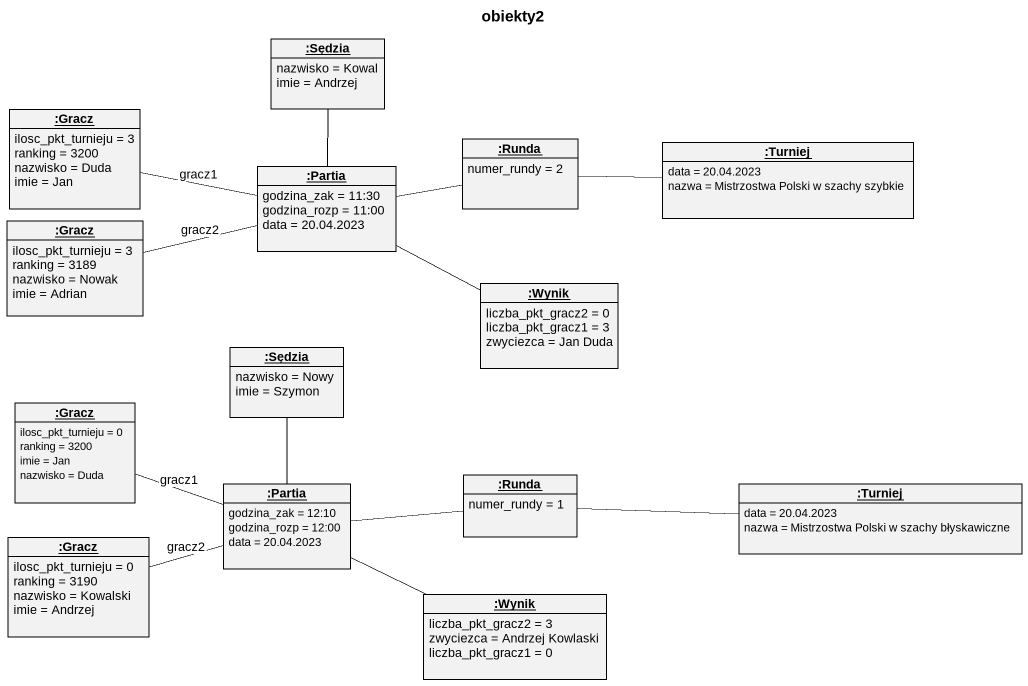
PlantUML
@startuml
title obiekty2
hide circle
hide empty members
object ":Sędzia" as Sędzia {
  nazwisko = Kowal
  imie = Andrzej
}
object ":Gracz" as Gracz {
  ilosc_pkt_turnieju = 3
  ranking = 3200
  nazwisko = Duda
  imie = Jan
}
object ":Partia" as Partia {
  godzina_zak = 11:30
  godzina_rozp = 11:00
  data = 20.04.2023
}
object ":Runda" as Runda {
  numer_rundy = 2
}
object ":Turniej" as Turniej {
  data = 20.04.2023
  nazwa = Mistrzostwa Polski w szachy szybkie
}
object ":Gracz" as Gracz_2 {
  ilosc_pkt_turnieju = 3
  ranking = 3189
  nazwisko = Nowak
  imie = Adrian
}
object ":Wynik" as Wynik {
  liczba_pkt_gracz2 = 0
  liczba_pkt_gracz1 = 3
  zwyciezca = Jan Duda
}
object ":Sędzia" as Sędzia_2 {
  nazwisko = Nowy
  imie = Szymon
}
object ":Gracz" as Gracz_3 {
  ilosc_pkt_turnieju = 0
  ranking = 3200
  imie = Jan
  nazwisko = Duda
}
object ":Partia" as Partia_2 {
  godzina_zak = 12:10
  godzina_rozp = 12:00
  data = 20.04.2023
}
object ":Runda" as Runda_2 {
  numer_rundy = 1
}
object ":Turniej" as Turniej_2 {
  data = 20.04.2023
  nazwa = Mistrzostwa Polski w szachy błyskawiczne
}
object ":Gracz" as Gracz_4 {
  ilosc_pkt_turnieju = 0
  ranking = 3190
  nazwisko = Kowalski
  imie = Andrzej
}
object ":Wynik" as Wynik_2 {
  liczba_pkt_gracz2 = 3
  zwyciezca = Andrzej Kowlaski
  liczba_pkt_gracz1 = 0
}
Sędzia -- Partia
Gracz -right- Partia : gracz1
Partia -right- Runda
Partia -right- Wynik
Runda -right- Turniej
Gracz_2 -right- Partia : gracz2
Sędzia_2 -- Partia_2
Gracz_3 -right- Partia_2 : gracz1
Partia_2 -right- Runda_2
Partia_2 -right- Wynik_2
Runda_2 -right- Turniej_2
Gracz_4 -right- Partia_2 : gracz2
@enduml
